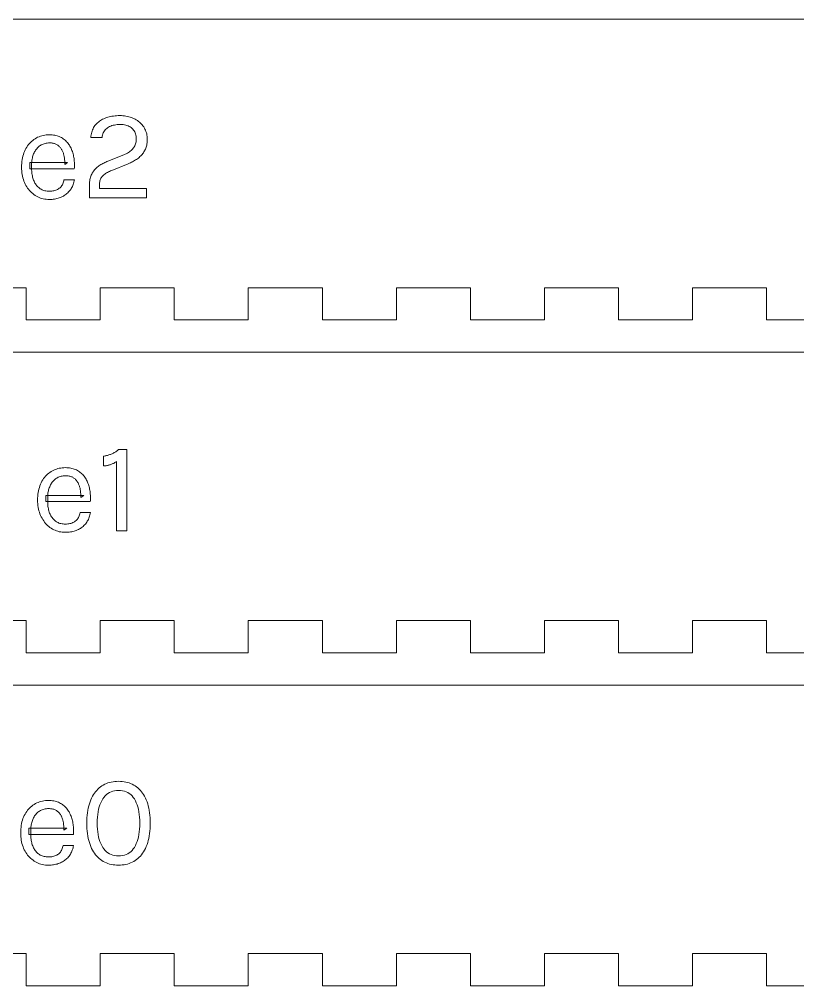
# Model space of a CAD drawing. Extents: x 3 to 808, y 3 to 580.
# Drawn here: x 662.6 to 735.1, y 3 to 93 of the extents above; entities that cross this region are included whole.
import ezdxf

# ---------------------------------------------------------------- set-up
doc = ezdxf.new("R2010")
doc.units = 0
doc.layers.get('0').update_dxf_attribs({"lineweight": 0})

msp = doc.modelspace()

# ---------------------------------------------------------------- linework, layer by layer
for p, q in [((802.407, 93), (517.196, 93)), ((670.374, 83.693), (670.485, 83.747)), ((670.485, 83.747), (670.602, 83.797)), ((670.602, 83.797), (670.723, 83.842)), ((670.723, 83.842), (670.847, 83.882)), ((670.847, 83.882), (670.976, 83.918)), ((670.976, 83.918), (671.109, 83.949)), ((671.109, 83.949), (671.245, 83.975)), ((671.245, 83.975), (671.386, 83.996)), ((671.386, 83.996), (671.53, 84.013)), ((671.53, 84.013), (671.679, 84.025)), ((671.679, 84.025), (671.831, 84.032)), ((671.831, 84.032), (671.988, 84.034)), ((671.988, 84.034), (671.988, 84.034)), ((671.988, 84.034), (672.131, 84.031)), ((672.131, 84.031), (672.272, 84.023)), ((672.272, 84.023), (672.41, 84.009)), ((672.41, 84.009), (672.545, 83.989)), ((672.545, 83.989), (672.676, 83.963)), ((672.676, 83.963), (672.805, 83.932)), ((672.805, 83.932), (672.931, 83.896)), ((672.931, 83.896), (673.053, 83.854)), ((673.053, 83.854), (673.173, 83.806)), ((673.173, 83.806), (673.29, 83.752)), ((673.29, 83.752), (673.403, 83.693)), ((669.435, 82.708), (669.483, 82.813)), ((669.483, 82.813), (669.537, 82.914)), ((669.537, 82.914), (669.597, 83.011)), ((669.597, 83.011), (669.663, 83.104)), ((669.663, 83.104), (669.734, 83.193)), ((669.734, 83.193), (669.811, 83.278)), ((669.811, 83.278), (669.892, 83.358)), ((669.892, 83.358), (669.979, 83.434)), ((669.979, 83.434), (670.07, 83.505)), ((670.07, 83.505), (670.166, 83.572)), ((670.166, 83.572), (670.268, 83.635)), ((670.268, 83.635), (670.374, 83.693)), ((670.752, 82.839), (670.673, 82.77)), ((670.839, 82.903), (670.752, 82.839)), ((670.932, 82.961), (670.839, 82.903)), ((671.03, 83.012), (670.932, 82.961)), ((671.134, 83.058), (671.03, 83.012)), ((671.242, 83.097), (671.134, 83.058)), ((671.356, 83.13), (671.242, 83.097)), ((671.474, 83.158), (671.356, 83.13)), ((671.598, 83.179), (671.474, 83.158)), ((671.727, 83.194), (671.598, 83.179)), ((671.861, 83.203), (671.727, 83.194)), ((672, 83.206), (671.861, 83.203)), ((672.139, 83.202), (672, 83.206)), ((672, 83.206), (672, 83.206)), ((672.273, 83.191), (672.139, 83.202)), ((672.4, 83.173), (672.273, 83.191)), ((672.521, 83.147), (672.4, 83.173)), ((672.635, 83.114), (672.521, 83.147)), ((672.743, 83.074), (672.635, 83.114)), ((672.845, 83.027), (672.743, 83.074)), ((672.941, 82.972), (672.845, 83.027)), ((673.03, 82.91), (672.941, 82.972)), ((673.113, 82.84), (673.03, 82.91)), ((673.189, 82.765), (673.113, 82.84)), ((673.403, 83.693), (673.51, 83.631)), ((673.51, 83.631), (673.613, 83.564)), ((673.613, 83.564), (673.712, 83.492)), ((673.712, 83.492), (673.805, 83.417)), ((673.805, 83.417), (673.893, 83.337)), ((673.893, 83.337), (673.977, 83.253)), ((673.977, 83.253), (674.056, 83.164)), ((674.056, 83.164), (674.13, 83.072)), ((674.13, 83.072), (674.199, 82.975)), ((674.199, 82.975), (674.262, 82.875)), ((674.262, 82.875), (674.319, 82.771)), ((664.083, 81.883), (664.201, 81.952)), ((664.201, 81.952), (664.323, 82.014)), ((664.323, 82.014), (664.449, 82.068)), ((664.449, 82.068), (664.577, 82.115)), ((664.577, 82.115), (664.709, 82.155)), ((664.709, 82.155), (664.844, 82.188)), ((664.844, 82.188), (664.983, 82.213)), ((664.983, 82.213), (665.124, 82.231)), ((665.124, 82.231), (665.269, 82.242)), ((665.269, 82.242), (665.418, 82.246)), ((665.418, 82.246), (665.418, 82.246)), ((665.418, 82.246), (665.547, 82.243)), ((665.547, 82.243), (665.672, 82.235)), ((665.672, 82.235), (665.793, 82.222)), ((665.793, 82.222), (665.91, 82.204)), ((665.91, 82.204), (666.024, 82.18)), ((666.024, 82.18), (666.133, 82.151)), ((666.133, 82.151), (666.239, 82.117)), ((666.239, 82.117), (666.341, 82.077)), ((666.341, 82.077), (666.439, 82.032)), ((666.439, 82.032), (666.534, 81.982)), ((666.534, 81.982), (666.624, 81.927)), ((666.624, 81.927), (666.711, 81.869)), ((669.276, 81.994), (669.287, 82.123)), ((670.32, 81.994), (669.276, 81.994)), ((669.287, 82.123), (669.305, 82.248)), ((669.305, 82.248), (669.328, 82.369)), ((669.328, 82.369), (669.358, 82.486)), ((669.358, 82.486), (669.394, 82.599)), ((669.394, 82.599), (669.435, 82.708)), ((670.337, 82.112), (670.32, 81.994)), ((670.32, 81.994), (670.32, 81.994)), ((670.362, 82.224), (670.337, 82.112)), ((670.394, 82.33), (670.362, 82.224)), ((670.434, 82.43), (670.394, 82.33)), ((670.483, 82.524), (670.434, 82.43)), ((670.538, 82.612), (670.483, 82.524)), ((670.602, 82.694), (670.538, 82.612)), ((670.673, 82.77), (670.602, 82.694)), ((673.256, 82.685), (673.189, 82.765)), ((673.316, 82.602), (673.256, 82.685)), ((673.368, 82.514), (673.316, 82.602)), ((673.412, 82.421), (673.368, 82.514)), ((673.448, 82.325), (673.412, 82.421)), ((673.476, 82.225), (673.448, 82.325)), ((673.496, 82.12), (673.476, 82.225)), ((673.508, 82.011), (673.496, 82.12)), ((673.512, 81.898), (673.508, 82.011)), ((674.319, 82.771), (674.369, 82.665)), ((674.369, 82.665), (674.412, 82.555)), ((674.412, 82.555), (674.449, 82.443)), ((674.449, 82.443), (674.478, 82.328)), ((674.478, 82.328), (674.502, 82.21)), ((674.502, 82.21), (674.518, 82.089)), ((674.518, 82.089), (674.528, 81.965)), ((674.528, 81.965), (674.532, 81.838)), ((663.231, 80.974), (663.306, 81.101)), ((663.306, 81.101), (663.386, 81.22)), ((663.386, 81.22), (663.47, 81.334)), ((663.47, 81.334), (663.56, 81.441)), ((663.56, 81.441), (663.655, 81.542)), ((663.655, 81.542), (663.754, 81.637)), ((663.754, 81.637), (663.859, 81.725)), ((663.859, 81.725), (663.968, 81.807)), ((663.968, 81.807), (664.083, 81.883)), ((664.299, 81.023), (664.238, 80.954)), ((664.364, 81.088), (664.299, 81.023)), ((664.433, 81.15), (664.364, 81.088)), ((664.506, 81.208), (664.433, 81.15)), ((664.582, 81.262), (664.506, 81.208)), ((664.662, 81.31), (664.582, 81.262)), ((664.745, 81.352), (664.662, 81.31)), ((664.832, 81.388), (664.745, 81.352)), ((664.923, 81.419), (664.832, 81.388)), ((665.017, 81.445), (664.923, 81.419)), ((665.115, 81.465), (665.017, 81.445)), ((665.216, 81.479), (665.115, 81.465)), ((665.321, 81.487), (665.216, 81.479)), ((665.43, 81.49), (665.321, 81.487)), ((665.516, 81.488), (665.43, 81.49)), ((665.43, 81.49), (665.43, 81.49)), ((665.599, 81.483), (665.516, 81.488)), ((665.679, 81.474), (665.599, 81.483)), ((665.755, 81.461), (665.679, 81.474)), ((665.829, 81.445), (665.755, 81.461)), ((665.899, 81.425), (665.829, 81.445)), ((665.967, 81.402), (665.899, 81.425)), ((666.031, 81.375), (665.967, 81.402)), ((666.092, 81.344), (666.031, 81.375)), ((666.15, 81.31), (666.092, 81.344)), ((666.205, 81.273), (666.15, 81.31)), ((666.258, 81.233), (666.205, 81.273)), ((666.308, 81.191), (666.258, 81.233)), ((666.355, 81.147), (666.308, 81.191)), ((666.4, 81.101), (666.355, 81.147)), ((666.443, 81.052), (666.4, 81.101)), ((666.483, 81.001), (666.443, 81.052)), ((666.52, 80.947), (666.483, 81.001)), ((666.711, 81.869), (666.795, 81.807)), ((666.795, 81.807), (666.875, 81.741)), ((666.875, 81.741), (666.951, 81.671)), ((666.951, 81.671), (667.023, 81.598)), ((667.023, 81.598), (667.092, 81.521)), ((667.092, 81.521), (667.158, 81.441)), ((667.158, 81.441), (667.22, 81.356)), ((667.22, 81.356), (667.278, 81.268)), ((667.278, 81.268), (667.332, 81.177)), ((667.332, 81.177), (667.384, 81.083)), ((667.384, 81.083), (667.432, 80.987)), ((673.224, 80.986), (673.278, 81.061)), ((673.278, 81.061), (673.327, 81.14)), ((673.327, 81.14), (673.371, 81.222)), ((673.371, 81.222), (673.408, 81.308)), ((673.408, 81.308), (673.44, 81.397)), ((673.44, 81.397), (673.466, 81.49)), ((673.466, 81.49), (673.486, 81.587)), ((673.486, 81.587), (673.5, 81.687)), ((673.5, 81.687), (673.509, 81.791)), ((673.509, 81.791), (673.512, 81.898)), ((673.512, 81.898), (673.512, 81.898)), ((674.394, 81.003), (674.357, 80.912)), ((674.426, 81.097), (674.394, 81.003)), ((674.454, 81.194), (674.426, 81.097)), ((674.478, 81.293), (674.454, 81.194)), ((674.497, 81.396), (674.478, 81.293)), ((674.512, 81.502), (674.497, 81.396)), ((674.523, 81.611), (674.512, 81.502)), ((674.53, 81.723), (674.523, 81.611)), ((674.532, 81.838), (674.53, 81.723)), ((674.532, 81.838), (674.532, 81.838)), ((662.91, 80.098), (662.947, 80.257)), ((662.947, 80.257), (662.99, 80.411)), ((662.99, 80.411), (663.041, 80.56)), ((663.041, 80.56), (663.098, 80.704)), ((663.098, 80.704), (663.162, 80.842)), ((663.162, 80.842), (663.231, 80.974)), ((663.853, 80.185), (663.829, 80.088)), ((663.881, 80.28), (663.853, 80.185)), ((663.912, 80.374), (663.881, 80.28)), ((663.948, 80.467), (663.912, 80.374)), ((663.987, 80.557), (663.948, 80.467)), ((664.03, 80.644), (663.987, 80.557)), ((664.076, 80.726), (664.03, 80.644)), ((664.126, 80.806), (664.076, 80.726)), ((664.18, 80.882), (664.126, 80.806)), ((664.238, 80.954), (664.18, 80.882)), ((666.555, 80.891), (666.52, 80.947)), ((666.588, 80.833), (666.555, 80.891)), ((666.618, 80.773), (666.588, 80.833)), ((666.646, 80.712), (666.618, 80.773)), ((666.672, 80.65), (666.646, 80.712)), ((666.697, 80.586), (666.672, 80.65)), ((666.719, 80.522), (666.697, 80.586)), ((666.739, 80.456), (666.719, 80.522)), ((666.758, 80.389), (666.739, 80.456)), ((666.774, 80.321), (666.758, 80.389)), ((666.788, 80.252), (666.774, 80.321)), ((666.801, 80.182), (666.788, 80.252)), ((666.811, 80.111), (666.801, 80.182)), ((666.821, 80.04), (666.811, 80.111)), ((667.432, 80.987), (667.476, 80.889)), ((667.476, 80.889), (667.517, 80.789)), ((667.517, 80.789), (667.555, 80.686)), ((667.555, 80.686), (667.589, 80.581)), ((667.589, 80.581), (667.62, 80.473)), ((667.62, 80.473), (667.647, 80.363)), ((667.647, 80.363), (667.671, 80.251)), ((667.671, 80.251), (667.691, 80.137)), ((667.691, 80.137), (667.709, 80.023)), ((670.872, 79.798), (672.36, 80.386)), ((672.36, 80.386), (672.472, 80.434)), ((672.472, 80.434), (672.579, 80.485)), ((672.579, 80.485), (672.679, 80.538)), ((672.679, 80.538), (672.774, 80.594)), ((672.774, 80.594), (672.864, 80.653)), ((672.864, 80.653), (672.947, 80.714)), ((672.947, 80.714), (673.025, 80.778)), ((673.025, 80.778), (673.097, 80.845)), ((673.097, 80.845), (673.163, 80.914)), ((673.163, 80.914), (673.224, 80.986)), ((673.779, 80.144), (673.701, 80.08)), ((673.853, 80.21), (673.779, 80.144)), ((673.924, 80.278), (673.853, 80.21)), ((673.991, 80.349), (673.924, 80.278)), ((674.054, 80.422), (673.991, 80.349)), ((674.114, 80.498), (674.054, 80.422)), ((674.17, 80.576), (674.114, 80.498)), ((674.222, 80.656), (674.17, 80.576)), ((674.271, 80.739), (674.222, 80.656)), ((674.316, 80.824), (674.271, 80.739)), ((674.357, 80.912), (674.316, 80.824)), ((662.826, 79.222), (662.829, 79.408)), ((662.829, 79.048), (662.826, 79.222)), ((662.826, 79.222), (662.826, 79.222)), ((662.829, 79.408), (662.839, 79.588)), ((662.839, 79.588), (662.856, 79.763)), ((662.856, 79.763), (662.88, 79.933)), ((662.88, 79.933), (662.91, 80.098)), ((663.582, 79.078), (663.582, 79.654)), ((663.582, 79.654), (667.116, 79.654)), ((663.764, 79.58), (663.762, 79.474)), ((663.762, 79.474), (663.762, 79.474)), ((663.762, 79.474), (663.762, 79.09)), ((663.769, 79.685), (663.764, 79.58)), ((663.778, 79.788), (663.769, 79.685)), ((663.792, 79.889), (663.778, 79.788)), ((663.808, 79.989), (663.792, 79.889)), ((663.829, 80.088), (663.808, 79.989)), ((666.828, 79.97), (666.821, 80.04)), ((666.834, 79.899), (666.828, 79.97)), ((666.839, 79.828), (666.834, 79.899)), ((666.842, 79.757), (666.839, 79.828)), ((667.116, 79.654), (666.84, 79.474)), ((666.84, 79.474), (666.843, 79.545)), ((666.844, 79.686), (666.842, 79.757)), ((666.843, 79.545), (666.844, 79.616)), ((666.844, 79.616), (666.844, 79.686)), ((667.709, 80.023), (667.723, 79.907)), ((667.723, 79.907), (667.734, 79.791)), ((667.734, 79.791), (667.742, 79.674)), ((667.742, 79.674), (667.747, 79.557)), ((667.747, 79.319), (667.742, 79.199)), ((667.747, 79.557), (667.748, 79.438)), ((667.748, 79.438), (667.747, 79.319)), ((669.809, 79.179), (669.881, 79.241)), ((669.881, 79.241), (669.957, 79.3)), ((669.957, 79.3), (670.036, 79.357)), ((670.036, 79.357), (670.117, 79.412)), ((670.117, 79.412), (670.202, 79.466)), ((670.202, 79.466), (670.289, 79.518)), ((670.289, 79.518), (670.379, 79.569)), ((670.379, 79.569), (670.472, 79.618)), ((670.472, 79.618), (670.568, 79.665)), ((670.568, 79.665), (670.666, 79.711)), ((670.666, 79.711), (670.768, 79.755)), ((670.768, 79.755), (670.872, 79.798)), ((670.872, 79.798), (670.872, 79.798)), ((672.756, 79.546), (671.232, 78.934)), ((672.863, 79.591), (672.756, 79.546)), ((672.756, 79.546), (672.756, 79.546)), ((672.968, 79.638), (672.863, 79.591)), ((673.07, 79.687), (672.968, 79.638)), ((673.169, 79.738), (673.07, 79.687)), ((673.265, 79.79), (673.169, 79.738)), ((673.358, 79.845), (673.265, 79.79)), ((673.448, 79.901), (673.358, 79.845)), ((673.535, 79.959), (673.448, 79.901)), ((673.619, 80.019), (673.535, 79.959)), ((673.701, 80.08), (673.619, 80.019)), ((662.839, 78.877), (662.829, 79.048)), ((662.856, 78.711), (662.839, 78.877)), ((662.88, 78.549), (662.856, 78.711)), ((662.911, 78.391), (662.88, 78.549)), ((662.948, 78.237), (662.911, 78.391)), ((667.734, 79.078), (663.582, 79.078)), ((663.762, 79.09), (663.764, 78.971)), ((663.764, 78.971), (663.769, 78.855)), ((663.769, 78.855), (663.778, 78.741)), ((663.778, 78.741), (663.791, 78.63)), ((663.791, 78.63), (663.808, 78.522)), ((663.808, 78.522), (663.828, 78.415)), ((663.828, 78.415), (663.851, 78.312)), ((663.851, 78.312), (663.879, 78.211)), ((667.742, 79.199), (667.734, 79.078)), ((667.734, 79.078), (667.734, 79.078)), ((669.248, 78.292), (669.28, 78.39)), ((669.28, 78.39), (669.316, 78.484)), ((669.316, 78.484), (669.357, 78.574)), ((669.357, 78.574), (669.401, 78.66)), ((669.401, 78.66), (669.449, 78.743)), ((669.449, 78.743), (669.5, 78.823)), ((669.5, 78.823), (669.555, 78.9)), ((669.555, 78.9), (669.613, 78.975)), ((669.613, 78.975), (669.675, 79.046)), ((669.675, 79.046), (669.74, 79.114)), ((669.74, 79.114), (669.809, 79.179)), ((670.313, 78.336), (670.264, 78.268)), ((670.368, 78.4), (670.313, 78.336)), ((670.428, 78.462), (670.368, 78.4)), ((670.494, 78.521), (670.428, 78.462)), ((670.566, 78.579), (670.494, 78.521)), ((670.644, 78.635), (670.566, 78.579)), ((670.728, 78.689), (670.644, 78.635)), ((670.817, 78.742), (670.728, 78.689)), ((670.912, 78.793), (670.817, 78.742)), ((671.013, 78.842), (670.912, 78.793)), ((671.119, 78.889), (671.013, 78.842)), ((671.232, 78.934), (671.119, 78.889)), ((662.992, 78.087), (662.948, 78.237)), ((663.043, 77.941), (662.992, 78.087)), ((663.1, 77.8), (663.043, 77.941)), ((663.165, 77.662), (663.1, 77.8)), ((663.235, 77.529), (663.165, 77.662)), ((663.31, 77.403), (663.235, 77.529)), ((663.39, 77.282), (663.31, 77.403)), ((663.879, 78.211), (663.91, 78.112)), ((663.91, 78.112), (663.945, 78.016)), ((663.945, 78.016), (663.983, 77.923)), ((663.983, 77.923), (664.025, 77.834)), ((664.025, 77.834), (664.071, 77.749)), ((664.071, 77.749), (664.12, 77.668)), ((664.12, 77.668), (664.174, 77.591)), ((664.174, 77.591), (664.23, 77.518)), ((664.23, 77.518), (664.291, 77.449)), ((664.291, 77.449), (664.355, 77.384)), ((666.468, 77.378), (666.526, 77.445)), ((666.526, 77.445), (666.579, 77.517)), ((666.579, 77.517), (666.625, 77.594)), ((666.625, 77.594), (666.666, 77.677)), ((666.666, 77.677), (666.702, 77.764)), ((666.702, 77.764), (666.731, 77.857)), ((666.731, 77.857), (666.755, 77.955)), ((666.755, 77.955), (666.774, 78.058)), ((666.774, 78.058), (666.774, 78.058)), ((666.774, 78.058), (667.746, 78.058)), ((667.556, 77.431), (667.508, 77.338)), ((667.599, 77.528), (667.556, 77.431)), ((667.637, 77.627), (667.599, 77.528)), ((667.671, 77.73), (667.637, 77.627)), ((667.701, 77.836), (667.671, 77.73)), ((667.725, 77.946), (667.701, 77.836)), ((667.746, 78.058), (667.725, 77.946)), ((669.144, 77.482), (669.146, 77.611)), ((669.144, 76.366), (669.144, 77.482)), ((669.146, 77.611), (669.152, 77.735)), ((669.152, 77.735), (669.163, 77.855)), ((669.163, 77.855), (669.178, 77.971)), ((669.178, 77.971), (669.197, 78.082)), ((669.197, 78.082), (669.22, 78.189)), ((669.22, 78.189), (669.248, 78.292)), ((670.083, 77.688), (670.08, 77.59)), ((670.08, 77.59), (670.08, 77.59)), ((670.08, 77.59), (670.08, 77.23)), ((670.091, 77.782), (670.083, 77.688)), ((670.106, 77.872), (670.091, 77.782)), ((670.126, 77.959), (670.106, 77.872)), ((670.152, 78.041), (670.126, 77.959)), ((670.183, 78.121), (670.152, 78.041)), ((670.221, 78.196), (670.183, 78.121)), ((670.264, 78.268), (670.221, 78.196)), ((663.475, 77.167), (663.39, 77.282)), ((663.565, 77.058), (663.475, 77.167)), ((663.66, 76.955), (663.565, 77.058)), ((663.76, 76.858), (663.66, 76.955)), ((663.865, 76.767), (663.76, 76.858)), ((663.974, 76.682), (663.865, 76.767)), ((664.089, 76.603), (663.974, 76.682)), ((664.207, 76.531), (664.089, 76.603)), ((664.329, 76.466), (664.207, 76.531)), ((664.355, 77.384), (664.422, 77.323)), ((664.422, 77.323), (664.494, 77.266)), ((664.494, 77.266), (664.569, 77.214)), ((664.569, 77.214), (664.648, 77.167)), ((664.648, 77.167), (664.731, 77.125)), ((664.731, 77.125), (664.817, 77.089)), ((664.817, 77.089), (664.908, 77.059)), ((664.908, 77.059), (665.002, 77.034)), ((665.002, 77.034), (665.1, 77.015)), ((665.1, 77.015), (665.202, 77.001)), ((665.202, 77.001), (665.308, 76.993)), ((665.308, 76.993), (665.418, 76.99)), ((665.418, 76.99), (665.527, 76.993)), ((665.418, 76.99), (665.418, 76.99)), ((665.527, 76.993), (665.633, 77.001)), ((665.633, 77.001), (665.735, 77.014)), ((665.735, 77.014), (665.832, 77.033)), ((665.832, 77.033), (665.926, 77.058)), ((665.926, 77.058), (666.016, 77.087)), ((666.016, 77.087), (666.102, 77.122)), ((666.102, 77.122), (666.184, 77.163)), ((666.184, 77.163), (666.262, 77.209)), ((666.262, 77.209), (666.336, 77.26)), ((666.336, 77.26), (666.405, 77.317)), ((666.405, 77.317), (666.468, 77.378)), ((666.718, 76.54), (666.624, 76.49)), ((666.807, 76.594), (666.718, 76.54)), ((666.894, 76.652), (666.807, 76.594)), ((666.976, 76.713), (666.894, 76.652)), ((667.056, 76.778), (666.976, 76.713)), ((667.131, 76.847), (667.056, 76.778)), ((667.204, 76.92), (667.131, 76.847)), ((667.272, 76.997), (667.204, 76.92)), ((667.338, 77.077), (667.272, 76.997)), ((667.399, 77.161), (667.338, 77.077)), ((667.456, 77.248), (667.399, 77.161)), ((667.508, 77.338), (667.456, 77.248)), ((670.08, 77.23), (674.46, 77.23)), ((674.46, 77.23), (674.46, 76.366)), ((664.454, 76.409), (664.329, 76.466)), ((664.582, 76.359), (664.454, 76.409)), ((664.714, 76.317), (664.582, 76.359)), ((664.848, 76.283), (664.714, 76.317)), ((664.986, 76.256), (664.848, 76.283)), ((665.127, 76.237), (664.986, 76.256)), ((665.271, 76.226), (665.127, 76.237)), ((665.418, 76.222), (665.271, 76.226)), ((665.54, 76.224), (665.418, 76.222)), ((665.418, 76.222), (665.418, 76.222)), ((665.418, 76.222), (665.418, 76.222)), ((665.66, 76.231), (665.54, 76.224)), ((665.777, 76.242), (665.66, 76.231)), ((665.892, 76.258), (665.777, 76.242)), ((666.004, 76.278), (665.892, 76.258)), ((666.114, 76.302), (666.004, 76.278)), ((666.221, 76.331), (666.114, 76.302)), ((666.326, 76.364), (666.221, 76.331)), ((666.428, 76.402), (666.326, 76.364)), ((666.528, 76.444), (666.428, 76.402)), ((666.624, 76.49), (666.528, 76.444)), ((674.46, 76.366), (669.144, 76.366)), ((674.46, 76.366), (674.46, 76.366)), ((656.354, 68), (663.251, 68)), ((663.251, 68), (663.251, 65)), ((670.147, 65), (670.147, 68)), ((670.147, 68), (677.045, 68)), ((677.045, 68), (677.045, 65)), ((683.942, 65), (683.942, 68)), ((683.942, 68), (690.839, 68)), ((690.839, 68), (690.839, 65)), ((697.736, 65), (697.736, 68)), ((697.736, 68), (704.634, 68)), ((704.634, 68), (704.634, 65)), ((711.53, 65), (711.53, 68)), ((711.53, 68), (718.428, 68)), ((718.428, 68), (718.428, 65)), ((725.324, 65), (725.324, 68)), ((725.324, 68), (732.222, 68)), ((732.222, 68), (732.222, 65)), ((663.251, 65), (670.147, 65)), ((677.045, 65), (683.942, 65)), ((690.839, 65), (697.736, 65)), ((704.634, 65), (711.53, 65)), ((718.428, 65), (725.324, 65)), ((732.222, 65), (739.119, 65)), ((802.407, 62), (517.196, 62)), ((670.446, 52.314), (670.521, 52.326)), ((670.446, 51.402), (670.446, 52.314)), ((670.521, 52.326), (670.596, 52.339)), ((670.596, 52.339), (670.671, 52.355)), ((670.671, 52.355), (670.745, 52.372)), ((670.745, 52.372), (670.819, 52.391)), ((670.819, 52.391), (670.892, 52.411)), ((670.892, 52.411), (670.965, 52.434)), ((670.965, 52.434), (671.037, 52.458)), ((671.037, 52.458), (671.109, 52.484)), ((671.109, 52.484), (671.181, 52.512)), ((671.181, 52.512), (671.252, 52.542)), ((671.252, 52.542), (671.322, 52.575)), ((671.322, 52.575), (671.392, 52.61)), ((671.392, 52.61), (671.461, 52.647)), ((671.461, 52.647), (671.53, 52.688)), ((671.53, 52.688), (671.597, 52.73)), ((671.597, 52.73), (671.664, 52.775)), ((671.664, 52.775), (671.731, 52.823)), ((671.731, 52.823), (671.797, 52.873)), ((671.797, 52.873), (671.862, 52.926)), ((671.862, 52.926), (671.862, 52.926)), ((671.862, 52.926), (672.618, 52.926)), ((671.862, 52.926), (671.862, 52.926)), ((672.618, 52.926), (672.618, 45.366)), ((670.509, 51.405), (670.446, 51.402)), ((670.446, 51.402), (670.446, 51.402)), ((670.573, 51.411), (670.509, 51.405)), ((670.636, 51.418), (670.573, 51.411)), ((670.7, 51.426), (670.636, 51.418)), ((670.763, 51.437), (670.7, 51.426)), ((670.826, 51.45), (670.763, 51.437)), ((670.889, 51.464), (670.826, 51.45)), ((670.953, 51.481), (670.889, 51.464)), ((671.016, 51.499), (670.953, 51.481)), ((671.079, 51.519), (671.016, 51.499)), ((671.141, 51.541), (671.079, 51.519)), ((671.204, 51.565), (671.141, 51.541)), ((671.265, 51.59), (671.204, 51.565)), ((671.326, 51.618), (671.265, 51.59)), ((671.387, 51.647), (671.326, 51.618)), ((671.447, 51.678), (671.387, 51.647)), ((671.507, 51.712), (671.447, 51.678)), ((671.565, 51.747), (671.507, 51.712)), ((671.624, 51.783), (671.565, 51.747)), ((671.682, 51.822), (671.624, 51.783)), ((671.682, 45.366), (671.682, 51.822)), ((664.964, 50.334), (665.054, 50.441)), ((665.054, 50.441), (665.149, 50.542)), ((665.149, 50.542), (665.248, 50.637)), ((665.248, 50.637), (665.353, 50.725)), ((665.353, 50.725), (665.462, 50.807)), ((665.462, 50.807), (665.577, 50.883)), ((665.577, 50.883), (665.695, 50.952)), ((665.695, 50.952), (665.817, 51.014)), ((665.817, 51.014), (665.943, 51.068)), ((665.943, 51.068), (666.071, 51.115)), ((666.071, 51.115), (666.203, 51.155)), ((666.203, 51.155), (666.338, 51.188)), ((666.417, 50.419), (666.326, 50.388)), ((666.338, 51.188), (666.477, 51.213)), ((666.511, 50.445), (666.417, 50.419)), ((666.477, 51.213), (666.618, 51.231)), ((666.609, 50.465), (666.511, 50.445)), ((666.71, 50.479), (666.609, 50.465)), ((666.618, 51.231), (666.763, 51.242)), ((666.815, 50.487), (666.71, 50.479)), ((666.763, 51.242), (666.912, 51.246)), ((666.924, 50.49), (666.815, 50.487)), ((666.912, 51.246), (666.912, 51.246)), ((666.912, 51.246), (667.041, 51.243)), ((667.01, 50.488), (666.924, 50.49)), ((666.924, 50.49), (666.924, 50.49)), ((667.093, 50.483), (667.01, 50.488)), ((667.041, 51.243), (667.166, 51.235)), ((667.173, 50.474), (667.093, 50.483)), ((667.166, 51.235), (667.287, 51.222)), ((667.249, 50.461), (667.173, 50.474)), ((667.323, 50.445), (667.249, 50.461)), ((667.287, 51.222), (667.404, 51.204)), ((667.393, 50.425), (667.323, 50.445)), ((667.461, 50.402), (667.393, 50.425)), ((667.404, 51.204), (667.518, 51.18)), ((667.525, 50.375), (667.461, 50.402)), ((667.518, 51.18), (667.627, 51.151)), ((667.627, 51.151), (667.733, 51.117)), ((667.733, 51.117), (667.835, 51.077)), ((667.835, 51.077), (667.933, 51.032)), ((667.933, 51.032), (668.028, 50.982)), ((668.028, 50.982), (668.118, 50.927)), ((668.118, 50.927), (668.205, 50.869)), ((668.205, 50.869), (668.289, 50.807)), ((668.289, 50.807), (668.369, 50.741)), ((668.369, 50.741), (668.445, 50.672)), ((668.445, 50.672), (668.517, 50.598)), ((668.517, 50.598), (668.586, 50.521)), ((668.586, 50.521), (668.652, 50.441)), ((668.652, 50.441), (668.714, 50.356)), ((664.484, 49.411), (664.535, 49.56)), ((664.535, 49.56), (664.592, 49.704)), ((664.592, 49.704), (664.656, 49.842)), ((664.656, 49.842), (664.725, 49.974)), ((664.725, 49.974), (664.8, 50.101)), ((664.8, 50.101), (664.88, 50.22)), ((664.88, 50.22), (664.964, 50.334)), ((665.481, 49.557), (665.442, 49.467)), ((665.524, 49.644), (665.481, 49.557)), ((665.57, 49.726), (665.524, 49.644)), ((665.62, 49.806), (665.57, 49.726)), ((665.674, 49.882), (665.62, 49.806)), ((665.732, 49.954), (665.674, 49.882)), ((665.793, 50.023), (665.732, 49.954)), ((665.858, 50.088), (665.793, 50.023)), ((665.927, 50.15), (665.858, 50.088)), ((666, 50.208), (665.927, 50.15)), ((666.076, 50.262), (666, 50.208)), ((666.156, 50.31), (666.076, 50.262)), ((666.239, 50.352), (666.156, 50.31)), ((666.326, 50.388), (666.239, 50.352)), ((667.586, 50.344), (667.525, 50.375)), ((667.644, 50.31), (667.586, 50.344)), ((667.699, 50.273), (667.644, 50.31)), ((667.752, 50.233), (667.699, 50.273)), ((667.802, 50.191), (667.752, 50.233)), ((667.849, 50.147), (667.802, 50.191)), ((667.894, 50.101), (667.849, 50.147)), ((667.937, 50.052), (667.894, 50.101)), ((667.977, 50.001), (667.937, 50.052)), ((668.014, 49.947), (667.977, 50.001)), ((668.049, 49.891), (668.014, 49.947)), ((668.082, 49.833), (668.049, 49.891)), ((668.112, 49.773), (668.082, 49.833)), ((668.14, 49.712), (668.112, 49.773)), ((668.166, 49.65), (668.14, 49.712)), ((668.191, 49.586), (668.166, 49.65)), ((668.213, 49.522), (668.191, 49.586)), ((668.233, 49.456), (668.213, 49.522)), ((668.714, 50.356), (668.772, 50.268)), ((668.772, 50.268), (668.826, 50.177)), ((668.826, 50.177), (668.878, 50.083)), ((668.878, 50.083), (668.926, 49.987)), ((668.926, 49.987), (668.97, 49.889)), ((668.97, 49.889), (669.011, 49.789)), ((669.011, 49.789), (669.049, 49.686)), ((669.049, 49.686), (669.083, 49.581)), ((669.083, 49.581), (669.114, 49.473)), ((664.333, 48.588), (664.35, 48.763)), ((664.35, 48.763), (664.374, 48.933)), ((664.374, 48.933), (664.404, 49.098)), ((664.404, 49.098), (664.441, 49.257)), ((664.441, 49.257), (664.484, 49.411)), ((665.076, 48.078), (665.076, 48.654)), ((665.076, 48.654), (668.61, 48.654)), ((665.263, 48.685), (665.258, 48.58)), ((665.272, 48.788), (665.263, 48.685)), ((665.286, 48.889), (665.272, 48.788)), ((665.302, 48.989), (665.286, 48.889)), ((665.323, 49.088), (665.302, 48.989)), ((665.347, 49.185), (665.323, 49.088)), ((665.375, 49.28), (665.347, 49.185)), ((665.406, 49.374), (665.375, 49.28)), ((665.442, 49.467), (665.406, 49.374)), ((668.252, 49.389), (668.233, 49.456)), ((668.268, 49.321), (668.252, 49.389)), ((668.282, 49.252), (668.268, 49.321)), ((668.295, 49.182), (668.282, 49.252)), ((668.305, 49.111), (668.295, 49.182)), ((668.315, 49.04), (668.305, 49.111)), ((668.322, 48.97), (668.315, 49.04)), ((668.328, 48.899), (668.322, 48.97)), ((668.333, 48.828), (668.328, 48.899)), ((668.336, 48.757), (668.333, 48.828)), ((668.61, 48.654), (668.334, 48.474)), ((668.338, 48.686), (668.336, 48.757)), ((668.337, 48.545), (668.338, 48.616)), ((668.338, 48.616), (668.338, 48.686)), ((669.114, 49.473), (669.141, 49.363)), ((669.141, 49.363), (669.165, 49.251)), ((669.165, 49.251), (669.185, 49.137)), ((669.185, 49.137), (669.203, 49.023)), ((669.203, 49.023), (669.217, 48.907)), ((669.217, 48.907), (669.228, 48.791)), ((669.228, 48.791), (669.236, 48.674)), ((669.236, 48.674), (669.241, 48.557)), ((664.32, 48.222), (664.323, 48.408)), ((664.323, 48.048), (664.32, 48.222)), ((664.32, 48.222), (664.32, 48.222)), ((664.323, 48.408), (664.333, 48.588)), ((664.333, 47.877), (664.323, 48.048)), ((664.35, 47.711), (664.333, 47.877)), ((664.374, 47.549), (664.35, 47.711)), ((669.228, 48.078), (665.076, 48.078)), ((665.258, 48.58), (665.256, 48.474)), ((665.256, 48.474), (665.256, 48.474)), ((665.256, 48.474), (665.256, 48.09)), ((665.256, 48.09), (665.258, 47.971)), ((665.258, 47.971), (665.263, 47.855)), ((665.263, 47.855), (665.272, 47.741)), ((665.272, 47.741), (665.285, 47.63)), ((668.334, 48.474), (668.337, 48.545)), ((669.236, 48.199), (669.228, 48.078)), ((669.228, 48.078), (669.228, 48.078)), ((669.241, 48.319), (669.236, 48.199)), ((669.241, 48.557), (669.242, 48.438)), ((669.242, 48.438), (669.241, 48.319)), ((664.405, 47.391), (664.374, 47.549)), ((664.442, 47.237), (664.405, 47.391)), ((664.486, 47.087), (664.442, 47.237)), ((664.537, 46.941), (664.486, 47.087)), ((664.594, 46.8), (664.537, 46.941)), ((665.285, 47.63), (665.302, 47.522)), ((665.302, 47.522), (665.322, 47.415)), ((665.322, 47.415), (665.345, 47.312)), ((665.345, 47.312), (665.373, 47.211)), ((665.373, 47.211), (665.404, 47.112)), ((665.404, 47.112), (665.439, 47.016)), ((665.439, 47.016), (665.477, 46.923)), ((665.477, 46.923), (665.519, 46.834)), ((665.519, 46.834), (665.565, 46.749)), ((668.196, 46.764), (668.225, 46.857)), ((668.225, 46.857), (668.249, 46.955)), ((668.249, 46.955), (668.268, 47.058)), ((668.268, 47.058), (668.268, 47.058)), ((668.268, 47.058), (669.24, 47.058)), ((669.195, 46.836), (669.165, 46.73)), ((669.219, 46.946), (669.195, 46.836)), ((669.24, 47.058), (669.219, 46.946)), ((664.659, 46.662), (664.594, 46.8)), ((664.729, 46.529), (664.659, 46.662)), ((664.804, 46.403), (664.729, 46.529)), ((664.884, 46.282), (664.804, 46.403)), ((664.969, 46.167), (664.884, 46.282)), ((665.059, 46.058), (664.969, 46.167)), ((665.154, 45.955), (665.059, 46.058)), ((665.254, 45.858), (665.154, 45.955)), ((665.565, 46.749), (665.614, 46.668)), ((665.614, 46.668), (665.668, 46.591)), ((665.668, 46.591), (665.724, 46.518)), ((665.724, 46.518), (665.785, 46.449)), ((665.785, 46.449), (665.849, 46.384)), ((665.849, 46.384), (665.916, 46.323)), ((665.916, 46.323), (665.988, 46.266)), ((665.988, 46.266), (666.063, 46.214)), ((666.063, 46.214), (666.142, 46.167)), ((666.142, 46.167), (666.225, 46.125)), ((666.225, 46.125), (666.311, 46.089)), ((666.311, 46.089), (666.402, 46.059)), ((666.402, 46.059), (666.496, 46.034)), ((666.496, 46.034), (666.594, 46.015)), ((666.594, 46.015), (666.696, 46.001)), ((666.696, 46.001), (666.802, 45.993)), ((666.802, 45.993), (666.912, 45.99)), ((666.912, 45.99), (667.021, 45.993)), ((666.912, 45.99), (666.912, 45.99)), ((667.021, 45.993), (667.127, 46.001)), ((667.127, 46.001), (667.229, 46.014)), ((667.229, 46.014), (667.326, 46.033)), ((667.326, 46.033), (667.42, 46.057)), ((667.42, 46.057), (667.51, 46.087)), ((667.51, 46.087), (667.596, 46.122)), ((667.596, 46.122), (667.678, 46.163)), ((667.678, 46.163), (667.756, 46.209)), ((667.756, 46.209), (667.83, 46.26)), ((667.83, 46.26), (667.899, 46.317)), ((667.899, 46.317), (667.962, 46.378)), ((667.962, 46.378), (668.02, 46.445)), ((668.02, 46.445), (668.073, 46.517)), ((668.073, 46.517), (668.119, 46.594)), ((668.119, 46.594), (668.16, 46.677)), ((668.16, 46.677), (668.196, 46.764)), ((668.698, 45.92), (668.625, 45.847)), ((668.766, 45.997), (668.698, 45.92)), ((668.832, 46.077), (668.766, 45.997)), ((668.893, 46.161), (668.832, 46.077)), ((668.95, 46.248), (668.893, 46.161)), ((669.002, 46.338), (668.95, 46.248)), ((669.05, 46.431), (669.002, 46.338)), ((669.093, 46.528), (669.05, 46.431)), ((669.131, 46.627), (669.093, 46.528)), ((669.165, 46.73), (669.131, 46.627)), ((665.359, 45.767), (665.254, 45.858)), ((665.468, 45.682), (665.359, 45.767)), ((665.583, 45.603), (665.468, 45.682)), ((665.701, 45.531), (665.583, 45.603)), ((665.823, 45.466), (665.701, 45.531)), ((665.948, 45.409), (665.823, 45.466)), ((666.076, 45.359), (665.948, 45.409)), ((666.208, 45.317), (666.076, 45.359)), ((666.342, 45.283), (666.208, 45.317)), ((666.48, 45.256), (666.342, 45.283)), ((666.621, 45.237), (666.48, 45.256)), ((666.765, 45.226), (666.621, 45.237)), ((666.912, 45.222), (666.765, 45.226)), ((667.034, 45.224), (666.912, 45.222)), ((666.912, 45.222), (666.912, 45.222)), ((666.912, 45.222), (666.912, 45.222)), ((667.154, 45.231), (667.034, 45.224)), ((667.271, 45.242), (667.154, 45.231)), ((667.386, 45.258), (667.271, 45.242)), ((667.498, 45.278), (667.386, 45.258)), ((667.608, 45.302), (667.498, 45.278)), ((667.715, 45.331), (667.608, 45.302)), ((667.82, 45.364), (667.715, 45.331)), ((667.922, 45.402), (667.82, 45.364)), ((668.022, 45.444), (667.922, 45.402)), ((668.118, 45.49), (668.022, 45.444)), ((668.212, 45.54), (668.118, 45.49)), ((668.301, 45.594), (668.212, 45.54)), ((668.388, 45.652), (668.301, 45.594)), ((668.47, 45.713), (668.388, 45.652)), ((668.55, 45.778), (668.47, 45.713)), ((668.625, 45.847), (668.55, 45.778)), ((672.618, 45.366), (671.682, 45.366)), ((656.354, 37), (663.251, 37)), ((663.251, 37), (663.251, 34)), ((670.147, 34), (670.147, 37)), ((670.147, 37), (677.045, 37)), ((677.045, 37), (677.045, 34)), ((683.942, 34), (683.942, 37)), ((683.942, 37), (690.839, 37)), ((690.839, 37), (690.839, 34)), ((697.736, 34), (697.736, 37)), ((697.736, 37), (704.634, 37)), ((704.634, 37), (704.634, 34)), ((711.53, 34), (711.53, 37)), ((711.53, 37), (718.428, 37)), ((718.428, 37), (718.428, 34)), ((725.324, 34), (725.324, 37)), ((725.324, 37), (732.222, 37)), ((732.222, 37), (732.222, 34)), ((663.251, 34), (670.147, 34)), ((677.045, 34), (683.942, 34)), ((690.839, 34), (697.736, 34)), ((704.634, 34), (711.53, 34)), ((718.428, 34), (725.324, 34)), ((732.222, 34), (739.119, 34)), ((802.407, 31), (517.196, 31)), ((670.175, 21.515), (670.305, 21.605)), ((670.305, 21.605), (670.44, 21.687)), ((670.44, 21.687), (670.579, 21.759)), ((670.579, 21.759), (670.723, 21.824)), ((670.723, 21.824), (670.871, 21.88)), ((670.871, 21.88), (671.024, 21.927)), ((671.024, 21.927), (671.181, 21.965)), ((671.181, 21.965), (671.343, 21.995)), ((671.343, 21.995), (671.51, 22.017)), ((671.51, 22.017), (671.68, 22.03)), ((671.68, 22.03), (671.856, 22.034)), ((671.856, 22.034), (671.856, 22.034)), ((671.856, 22.034), (672.03, 22.03)), ((672.03, 22.03), (672.2, 22.017)), ((672.2, 22.017), (672.366, 21.995)), ((672.366, 21.995), (672.527, 21.965)), ((672.527, 21.965), (672.684, 21.927)), ((672.684, 21.927), (672.836, 21.88)), ((672.836, 21.88), (672.985, 21.824)), ((672.985, 21.824), (673.129, 21.759)), ((673.129, 21.759), (673.268, 21.687)), ((673.268, 21.687), (673.404, 21.605)), ((673.404, 21.605), (673.534, 21.515)), ((669.432, 20.638), (669.521, 20.79)), ((669.521, 20.79), (669.615, 20.933)), ((669.615, 20.933), (669.715, 21.067)), ((669.715, 21.067), (669.821, 21.192)), ((669.821, 21.192), (669.933, 21.308)), ((669.933, 21.308), (670.051, 21.416)), ((670.051, 21.416), (670.175, 21.515)), ((670.732, 20.792), (670.608, 20.673)), ((670.866, 20.896), (670.732, 20.792)), ((671.008, 20.983), (670.866, 20.896)), ((671.16, 21.055), (671.008, 20.983)), ((671.32, 21.11), (671.16, 21.055)), ((671.49, 21.15), (671.32, 21.11)), ((671.668, 21.174), (671.49, 21.15)), ((671.856, 21.182), (671.668, 21.174)), ((672.045, 21.174), (671.856, 21.182)), ((671.856, 21.182), (671.856, 21.182)), ((672.226, 21.15), (672.045, 21.174)), ((672.397, 21.11), (672.226, 21.15)), ((672.558, 21.055), (672.397, 21.11)), ((672.711, 20.983), (672.558, 21.055)), ((672.854, 20.896), (672.711, 20.983)), ((672.987, 20.792), (672.854, 20.896)), ((673.111, 20.673), (672.987, 20.792)), ((673.534, 21.515), (673.658, 21.416)), ((673.658, 21.416), (673.777, 21.308)), ((673.777, 21.308), (673.889, 21.192)), ((673.889, 21.192), (673.996, 21.067)), ((673.996, 21.067), (674.096, 20.933)), ((674.096, 20.933), (674.191, 20.79)), ((674.191, 20.79), (674.279, 20.638)), ((663.775, 19.725), (663.884, 19.807)), ((663.884, 19.807), (663.999, 19.883)), ((663.999, 19.883), (664.117, 19.952)), ((664.117, 19.952), (664.239, 20.014)), ((664.239, 20.014), (664.365, 20.068)), ((664.365, 20.068), (664.493, 20.115)), ((664.493, 20.115), (664.625, 20.155)), ((664.625, 20.155), (664.76, 20.188)), ((664.76, 20.188), (664.899, 20.213)), ((664.899, 20.213), (665.04, 20.231)), ((665.04, 20.231), (665.185, 20.242)), ((665.185, 20.242), (665.334, 20.246)), ((665.334, 20.246), (665.334, 20.246)), ((665.334, 20.246), (665.463, 20.243)), ((665.463, 20.243), (665.588, 20.235)), ((665.588, 20.235), (665.709, 20.222)), ((665.709, 20.222), (665.826, 20.204)), ((665.826, 20.204), (665.94, 20.18)), ((665.94, 20.18), (666.049, 20.151)), ((666.049, 20.151), (666.155, 20.117)), ((666.155, 20.117), (666.257, 20.077)), ((666.257, 20.077), (666.355, 20.032)), ((666.355, 20.032), (666.45, 19.982)), ((666.45, 19.982), (666.54, 19.927)), ((666.54, 19.927), (666.627, 19.869)), ((666.627, 19.869), (666.711, 19.807)), ((666.711, 19.807), (666.791, 19.741)), ((669.085, 19.749), (669.14, 19.945)), ((669.14, 19.945), (669.203, 20.131)), ((669.203, 20.131), (669.273, 20.309)), ((669.273, 20.309), (669.349, 20.478)), ((669.349, 20.478), (669.432, 20.638)), ((670.126, 19.85), (670.059, 19.645)), ((670.202, 20.042), (670.126, 19.85)), ((670.289, 20.221), (670.202, 20.042)), ((670.386, 20.387), (670.289, 20.221)), ((670.492, 20.538), (670.386, 20.387)), ((670.608, 20.673), (670.492, 20.538)), ((673.226, 20.538), (673.111, 20.673)), ((673.332, 20.387), (673.226, 20.538)), ((673.428, 20.221), (673.332, 20.387)), ((673.513, 20.042), (673.428, 20.221)), ((673.589, 19.85), (673.513, 20.042)), ((673.654, 19.645), (673.589, 19.85)), ((674.279, 20.638), (674.362, 20.478)), ((674.362, 20.478), (674.439, 20.309)), ((674.439, 20.309), (674.509, 20.131)), ((674.509, 20.131), (674.572, 19.945)), ((674.572, 19.945), (674.627, 19.749)), ((663.078, 18.842), (663.147, 18.974)), ((663.147, 18.974), (663.222, 19.101)), ((663.222, 19.101), (663.302, 19.22)), ((663.302, 19.22), (663.386, 19.334)), ((663.386, 19.334), (663.476, 19.441)), ((663.476, 19.441), (663.571, 19.542)), ((663.571, 19.542), (663.67, 19.637)), ((663.67, 19.637), (663.775, 19.725)), ((664.154, 18.954), (664.096, 18.882)), ((664.215, 19.023), (664.154, 18.954)), ((664.28, 19.088), (664.215, 19.023)), ((664.349, 19.15), (664.28, 19.088)), ((664.422, 19.208), (664.349, 19.15)), ((664.498, 19.262), (664.422, 19.208)), ((664.578, 19.31), (664.498, 19.262)), ((664.661, 19.352), (664.578, 19.31)), ((664.748, 19.388), (664.661, 19.352)), ((664.839, 19.419), (664.748, 19.388)), ((664.933, 19.445), (664.839, 19.419)), ((665.031, 19.465), (664.933, 19.445)), ((665.132, 19.479), (665.031, 19.465)), ((665.237, 19.487), (665.132, 19.479)), ((665.346, 19.49), (665.237, 19.487)), ((665.432, 19.488), (665.346, 19.49)), ((665.346, 19.49), (665.346, 19.49)), ((665.515, 19.483), (665.432, 19.488)), ((665.595, 19.474), (665.515, 19.483)), ((665.671, 19.461), (665.595, 19.474)), ((665.745, 19.445), (665.671, 19.461)), ((665.815, 19.425), (665.745, 19.445)), ((665.883, 19.402), (665.815, 19.425)), ((665.947, 19.375), (665.883, 19.402)), ((666.008, 19.344), (665.947, 19.375)), ((666.066, 19.31), (666.008, 19.344)), ((666.121, 19.273), (666.066, 19.31)), ((666.174, 19.233), (666.121, 19.273)), ((666.224, 19.191), (666.174, 19.233)), ((666.271, 19.147), (666.224, 19.191)), ((666.316, 19.101), (666.271, 19.147)), ((666.359, 19.052), (666.316, 19.101)), ((666.399, 19.001), (666.359, 19.052)), ((666.436, 18.947), (666.399, 19.001)), ((666.471, 18.891), (666.436, 18.947)), ((666.791, 19.741), (666.867, 19.672)), ((666.867, 19.672), (666.939, 19.598)), ((666.939, 19.598), (667.008, 19.521)), ((667.008, 19.521), (667.074, 19.441)), ((667.074, 19.441), (667.136, 19.356)), ((667.136, 19.356), (667.194, 19.268)), ((667.194, 19.268), (667.248, 19.177)), ((667.248, 19.177), (667.3, 19.083)), ((667.3, 19.083), (667.348, 18.987)), ((667.348, 18.987), (667.392, 18.889)), ((668.937, 18.879), (668.963, 19.11)), ((668.963, 19.11), (668.996, 19.332)), ((668.996, 19.332), (669.037, 19.545)), ((669.037, 19.545), (669.085, 19.749)), ((669.922, 18.949), (669.896, 18.691)), ((669.957, 19.194), (669.922, 18.949)), ((670.003, 19.426), (669.957, 19.194)), ((670.059, 19.645), (670.003, 19.426)), ((673.71, 19.426), (673.654, 19.645)), ((673.755, 19.194), (673.71, 19.426)), ((673.79, 18.949), (673.755, 19.194)), ((673.816, 18.691), (673.79, 18.949)), ((674.627, 19.749), (674.675, 19.545)), ((674.675, 19.545), (674.716, 19.332)), ((674.716, 19.332), (674.749, 19.11)), ((674.749, 19.11), (674.775, 18.879)), ((662.796, 17.933), (662.826, 18.098)), ((662.826, 18.098), (662.863, 18.257)), ((662.863, 18.257), (662.906, 18.411)), ((662.906, 18.411), (662.957, 18.56)), ((662.957, 18.56), (663.014, 18.704)), ((663.014, 18.704), (663.078, 18.842)), ((663.745, 18.088), (663.724, 17.989)), ((663.769, 18.185), (663.745, 18.088)), ((663.797, 18.28), (663.769, 18.185)), ((663.828, 18.374), (663.797, 18.28)), ((663.864, 18.467), (663.828, 18.374)), ((663.903, 18.557), (663.864, 18.467)), ((663.946, 18.644), (663.903, 18.557)), ((663.992, 18.726), (663.946, 18.644)), ((664.042, 18.806), (663.992, 18.726)), ((664.096, 18.882), (664.042, 18.806)), ((666.504, 18.833), (666.471, 18.891)), ((666.534, 18.773), (666.504, 18.833)), ((666.562, 18.712), (666.534, 18.773)), ((666.588, 18.65), (666.562, 18.712)), ((666.613, 18.586), (666.588, 18.65)), ((666.635, 18.522), (666.613, 18.586)), ((666.655, 18.456), (666.635, 18.522)), ((666.674, 18.389), (666.655, 18.456)), ((666.69, 18.321), (666.674, 18.389)), ((666.704, 18.252), (666.69, 18.321)), ((666.717, 18.182), (666.704, 18.252)), ((666.727, 18.111), (666.717, 18.182)), ((666.737, 18.04), (666.727, 18.111)), ((666.744, 17.97), (666.737, 18.04)), ((667.392, 18.889), (667.433, 18.789)), ((667.433, 18.789), (667.471, 18.686)), ((667.471, 18.686), (667.505, 18.581)), ((667.505, 18.581), (667.536, 18.473)), ((667.536, 18.473), (667.563, 18.363)), ((667.563, 18.363), (667.587, 18.251)), ((667.587, 18.251), (667.607, 18.137)), ((667.607, 18.137), (667.625, 18.023)), ((667.625, 18.023), (667.639, 17.907)), ((668.904, 18.134), (668.907, 18.391)), ((668.907, 17.877), (668.904, 18.134)), ((668.904, 18.134), (668.904, 18.134)), ((668.907, 18.391), (668.919, 18.64)), ((668.919, 18.64), (668.937, 18.879)), ((669.881, 18.419), (669.876, 18.134)), ((669.876, 18.134), (669.876, 18.134)), ((669.876, 18.134), (669.881, 17.849)), ((669.896, 18.691), (669.881, 18.419)), ((673.831, 18.419), (673.816, 18.691)), ((673.836, 18.134), (673.831, 18.419)), ((673.831, 17.849), (673.836, 18.134)), ((673.836, 18.134), (673.836, 18.134)), ((674.775, 18.879), (674.793, 18.64)), ((674.793, 18.64), (674.804, 18.391)), ((674.804, 18.391), (674.808, 18.134)), ((674.808, 18.134), (674.804, 17.877)), ((674.808, 18.134), (674.808, 18.134)), ((662.742, 17.222), (662.745, 17.408)), ((662.745, 17.048), (662.742, 17.222)), ((662.742, 17.222), (662.742, 17.222)), ((662.745, 17.408), (662.755, 17.588)), ((662.755, 17.588), (662.772, 17.763)), ((662.772, 17.763), (662.796, 17.933)), ((663.498, 17.078), (663.498, 17.654)), ((663.498, 17.654), (667.032, 17.654)), ((663.68, 17.58), (663.678, 17.474)), ((663.678, 17.474), (663.678, 17.474)), ((663.678, 17.474), (663.678, 17.09)), ((663.685, 17.685), (663.68, 17.58)), ((663.694, 17.788), (663.685, 17.685)), ((663.708, 17.889), (663.694, 17.788)), ((663.724, 17.989), (663.708, 17.889)), ((666.75, 17.899), (666.744, 17.97)), ((666.755, 17.828), (666.75, 17.899)), ((666.758, 17.757), (666.755, 17.828)), ((667.032, 17.654), (666.756, 17.474)), ((666.756, 17.474), (666.759, 17.545)), ((666.76, 17.686), (666.758, 17.757)), ((666.759, 17.545), (666.76, 17.616)), ((666.76, 17.616), (666.76, 17.686)), ((667.639, 17.907), (667.65, 17.791)), ((667.65, 17.791), (667.658, 17.674)), ((667.658, 17.199), (667.65, 17.078)), ((667.658, 17.674), (667.663, 17.557)), ((667.663, 17.319), (667.658, 17.199)), ((667.663, 17.557), (667.664, 17.438)), ((667.664, 17.438), (667.663, 17.319)), ((668.919, 17.628), (668.907, 17.877)), ((668.937, 17.389), (668.919, 17.628)), ((668.963, 17.158), (668.937, 17.389)), ((668.996, 16.936), (668.963, 17.158)), ((669.881, 17.849), (669.896, 17.577)), ((669.896, 17.577), (669.922, 17.319)), ((669.922, 17.319), (669.957, 17.074)), ((673.755, 17.074), (673.79, 17.319)), ((673.79, 17.319), (673.816, 17.577)), ((673.816, 17.577), (673.831, 17.849)), ((674.749, 17.158), (674.716, 16.936)), ((674.775, 17.389), (674.749, 17.158)), ((674.793, 17.628), (674.775, 17.389)), ((674.804, 17.877), (674.793, 17.628)), ((662.755, 16.877), (662.745, 17.048)), ((662.772, 16.711), (662.755, 16.877)), ((662.796, 16.549), (662.772, 16.711)), ((662.827, 16.391), (662.796, 16.549)), ((662.864, 16.237), (662.827, 16.391)), ((662.908, 16.087), (662.864, 16.237)), ((667.65, 17.078), (663.498, 17.078)), ((663.678, 17.09), (663.68, 16.971)), ((663.68, 16.971), (663.685, 16.855)), ((663.685, 16.855), (663.694, 16.741)), ((663.694, 16.741), (663.707, 16.63)), ((663.707, 16.63), (663.724, 16.521)), ((663.724, 16.521), (663.744, 16.415)), ((663.744, 16.415), (663.767, 16.312)), ((663.767, 16.312), (663.795, 16.211)), ((663.795, 16.211), (663.826, 16.112)), ((667.65, 17.078), (667.65, 17.078)), ((669.037, 16.722), (668.996, 16.936)), ((669.085, 16.517), (669.037, 16.722)), ((669.14, 16.322), (669.085, 16.517)), ((669.203, 16.134), (669.14, 16.322)), ((669.957, 17.074), (670.003, 16.842)), ((670.003, 16.842), (670.059, 16.623)), ((670.059, 16.623), (670.126, 16.418)), ((670.126, 16.418), (670.202, 16.226)), ((670.202, 16.226), (670.289, 16.047)), ((673.428, 16.047), (673.513, 16.226)), ((673.513, 16.226), (673.589, 16.418)), ((673.589, 16.418), (673.654, 16.623)), ((673.654, 16.623), (673.71, 16.842)), ((673.71, 16.842), (673.755, 17.074)), ((674.572, 16.322), (674.509, 16.134)), ((674.627, 16.517), (674.572, 16.322)), ((674.675, 16.722), (674.627, 16.517)), ((674.716, 16.936), (674.675, 16.722)), ((662.959, 15.941), (662.908, 16.087)), ((663.016, 15.8), (662.959, 15.941)), ((663.081, 15.662), (663.016, 15.8)), ((663.151, 15.529), (663.081, 15.662)), ((663.226, 15.403), (663.151, 15.529)), ((663.306, 15.282), (663.226, 15.403)), ((663.826, 16.112), (663.861, 16.016)), ((663.861, 16.016), (663.899, 15.923)), ((663.899, 15.923), (663.941, 15.834)), ((663.941, 15.834), (663.987, 15.749)), ((663.987, 15.749), (664.036, 15.668)), ((664.036, 15.668), (664.09, 15.591)), ((664.09, 15.591), (664.146, 15.518)), ((664.146, 15.518), (664.207, 15.449)), ((664.207, 15.449), (664.271, 15.384)), ((664.271, 15.384), (664.338, 15.323)), ((664.338, 15.323), (664.41, 15.266)), ((666.252, 15.26), (666.321, 15.317)), ((666.321, 15.317), (666.384, 15.378)), ((666.384, 15.378), (666.442, 15.445)), ((666.442, 15.445), (666.495, 15.517)), ((666.495, 15.517), (666.541, 15.595)), ((666.541, 15.595), (666.582, 15.677)), ((666.582, 15.677), (666.618, 15.764)), ((666.618, 15.764), (666.647, 15.857)), ((666.647, 15.857), (666.671, 15.955)), ((666.671, 15.955), (666.69, 16.058)), ((666.69, 16.058), (666.69, 16.058)), ((666.69, 16.058), (667.662, 16.058)), ((667.424, 15.338), (667.372, 15.248)), ((667.472, 15.431), (667.424, 15.338)), ((667.515, 15.528), (667.472, 15.431)), ((667.553, 15.627), (667.515, 15.528)), ((667.587, 15.73), (667.553, 15.627)), ((667.617, 15.836), (667.587, 15.73)), ((667.641, 15.946), (667.617, 15.836)), ((667.662, 16.058), (667.641, 15.946)), ((669.273, 15.956), (669.203, 16.134)), ((669.349, 15.786), (669.273, 15.956)), ((669.432, 15.626), (669.349, 15.786)), ((669.521, 15.473), (669.432, 15.626)), ((669.615, 15.33), (669.521, 15.473)), ((669.715, 15.195), (669.615, 15.33)), ((670.289, 16.047), (670.386, 15.881)), ((670.386, 15.881), (670.492, 15.73)), ((670.492, 15.73), (670.608, 15.595)), ((670.608, 15.595), (670.732, 15.476)), ((670.732, 15.476), (670.866, 15.372)), ((670.866, 15.372), (671.008, 15.285)), ((672.711, 15.285), (672.854, 15.372)), ((672.854, 15.372), (672.987, 15.476)), ((672.987, 15.476), (673.111, 15.595)), ((673.111, 15.595), (673.226, 15.73)), ((673.226, 15.73), (673.332, 15.881)), ((673.332, 15.881), (673.428, 16.047)), ((674.096, 15.33), (673.996, 15.195)), ((674.191, 15.473), (674.096, 15.33)), ((674.279, 15.626), (674.191, 15.473)), ((674.362, 15.786), (674.279, 15.626)), ((674.439, 15.956), (674.362, 15.786)), ((674.509, 16.134), (674.439, 15.956)), ((663.391, 15.167), (663.306, 15.282)), ((663.481, 15.058), (663.391, 15.167)), ((663.576, 14.955), (663.481, 15.058)), ((663.676, 14.858), (663.576, 14.955)), ((663.781, 14.767), (663.676, 14.858)), ((663.89, 14.682), (663.781, 14.767)), ((664.005, 14.603), (663.89, 14.682)), ((664.123, 14.531), (664.005, 14.603)), ((664.245, 14.466), (664.123, 14.531)), ((664.37, 14.409), (664.245, 14.466)), ((664.498, 14.359), (664.37, 14.409)), ((664.41, 15.266), (664.485, 15.214)), ((664.485, 15.214), (664.564, 15.167)), ((664.564, 15.167), (664.647, 15.125)), ((664.647, 15.125), (664.733, 15.089)), ((664.733, 15.089), (664.824, 15.059)), ((664.824, 15.059), (664.918, 15.034)), ((664.918, 15.034), (665.016, 15.015)), ((665.016, 15.015), (665.118, 15.001)), ((665.118, 15.001), (665.224, 14.993)), ((665.224, 14.993), (665.334, 14.99)), ((665.334, 14.99), (665.443, 14.993)), ((665.334, 14.99), (665.334, 14.99)), ((665.443, 14.993), (665.549, 15.001)), ((665.549, 15.001), (665.651, 15.014)), ((665.651, 15.014), (665.748, 15.033)), ((665.748, 15.033), (665.842, 15.057)), ((665.842, 15.057), (665.932, 15.087)), ((665.932, 15.087), (666.018, 15.122)), ((666.018, 15.122), (666.1, 15.163)), ((666.1, 15.163), (666.178, 15.209)), ((666.178, 15.209), (666.252, 15.26)), ((666.344, 14.402), (666.242, 14.364)), ((666.444, 14.444), (666.344, 14.402)), ((666.54, 14.49), (666.444, 14.444)), ((666.634, 14.54), (666.54, 14.49)), ((666.723, 14.594), (666.634, 14.54)), ((666.81, 14.652), (666.723, 14.594)), ((666.892, 14.713), (666.81, 14.652)), ((666.972, 14.778), (666.892, 14.713)), ((667.047, 14.847), (666.972, 14.778)), ((667.12, 14.92), (667.047, 14.847)), ((667.188, 14.997), (667.12, 14.92)), ((667.254, 15.077), (667.188, 14.997)), ((667.315, 15.161), (667.254, 15.077)), ((667.372, 15.248), (667.315, 15.161)), ((669.821, 15.07), (669.715, 15.195)), ((669.933, 14.953), (669.821, 15.07)), ((670.051, 14.844), (669.933, 14.953)), ((670.175, 14.745), (670.051, 14.844)), ((670.305, 14.654), (670.175, 14.745)), ((670.44, 14.572), (670.305, 14.654)), ((670.579, 14.498), (670.44, 14.572)), ((670.723, 14.434), (670.579, 14.498)), ((670.871, 14.378), (670.723, 14.434)), ((671.008, 15.285), (671.16, 15.213)), ((671.16, 15.213), (671.32, 15.158)), ((671.32, 15.158), (671.49, 15.118)), ((671.49, 15.118), (671.668, 15.094)), ((671.668, 15.094), (671.856, 15.086)), ((671.856, 15.086), (672.045, 15.094)), ((671.856, 15.086), (671.856, 15.086)), ((671.856, 15.086), (671.856, 15.086)), ((672.045, 15.094), (672.226, 15.118)), ((672.226, 15.118), (672.397, 15.158)), ((672.397, 15.158), (672.558, 15.213)), ((672.558, 15.213), (672.711, 15.285)), ((672.985, 14.434), (672.836, 14.378)), ((673.129, 14.498), (672.985, 14.434)), ((673.268, 14.572), (673.129, 14.498)), ((673.404, 14.654), (673.268, 14.572)), ((673.534, 14.745), (673.404, 14.654)), ((673.658, 14.844), (673.534, 14.745)), ((673.777, 14.953), (673.658, 14.844)), ((673.889, 15.07), (673.777, 14.953)), ((673.996, 15.195), (673.889, 15.07)), ((664.63, 14.317), (664.498, 14.359)), ((664.764, 14.283), (664.63, 14.317)), ((664.902, 14.256), (664.764, 14.283)), ((665.043, 14.237), (664.902, 14.256)), ((665.187, 14.226), (665.043, 14.237)), ((665.334, 14.222), (665.187, 14.226)), ((665.456, 14.224), (665.334, 14.222)), ((665.334, 14.222), (665.334, 14.222)), ((665.334, 14.222), (665.334, 14.222)), ((665.576, 14.231), (665.456, 14.224)), ((665.693, 14.242), (665.576, 14.231)), ((665.808, 14.258), (665.693, 14.242)), ((665.92, 14.277), (665.808, 14.258)), ((666.03, 14.302), (665.92, 14.277)), ((666.137, 14.331), (666.03, 14.302)), ((666.242, 14.364), (666.137, 14.331)), ((671.024, 14.33), (670.871, 14.378)), ((671.181, 14.291), (671.024, 14.33)), ((671.343, 14.261), (671.181, 14.291)), ((671.51, 14.239), (671.343, 14.261)), ((671.68, 14.226), (671.51, 14.239)), ((671.856, 14.222), (671.68, 14.226)), ((672.03, 14.226), (671.856, 14.222)), ((671.856, 14.222), (671.856, 14.222)), ((671.856, 14.222), (671.856, 14.222)), ((672.2, 14.239), (672.03, 14.226)), ((672.366, 14.261), (672.2, 14.239)), ((672.527, 14.291), (672.366, 14.261)), ((672.684, 14.33), (672.527, 14.291)), ((672.836, 14.378), (672.684, 14.33)), ((656.354, 6), (663.251, 6)), ((663.251, 6), (663.251, 3)), ((670.147, 3), (670.147, 6)), ((670.147, 6), (677.045, 6)), ((677.045, 6), (677.045, 3)), ((683.942, 3), (683.942, 6)), ((683.942, 6), (690.839, 6)), ((690.839, 6), (690.839, 3)), ((697.736, 3), (697.736, 6)), ((697.736, 6), (704.634, 6)), ((704.634, 6), (704.634, 3)), ((711.53, 3), (711.53, 6)), ((711.53, 6), (718.428, 6)), ((718.428, 6), (718.428, 3)), ((725.324, 3), (725.324, 6)), ((725.324, 6), (732.222, 6)), ((732.222, 6), (732.222, 3)), ((663.251, 3), (670.147, 3)), ((677.045, 3), (683.942, 3)), ((690.839, 3), (697.736, 3)), ((704.634, 3), (711.53, 3)), ((718.428, 3), (725.324, 3)), ((732.222, 3), (739.119, 3))]:
    msp.add_line(p, q)

doc.saveas('drawing.dxf')
